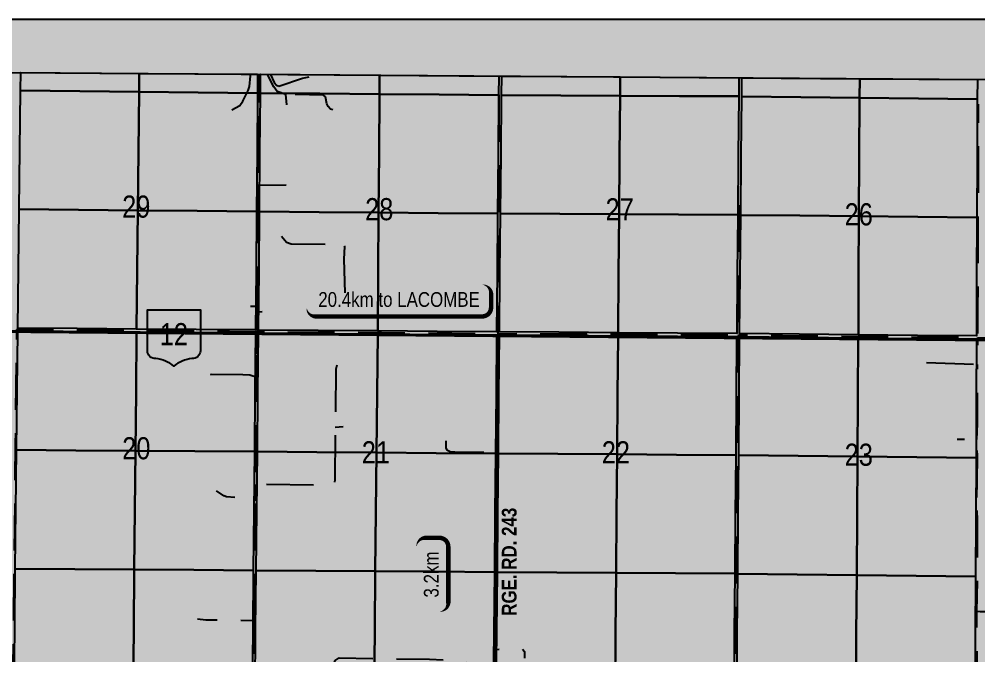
# Model space of a CAD drawing. Extents: x 337584 to 348172, y 5811293 to 5815472.
# Drawn here: x 343700 to 344349, y 5812621 to 5813052 of the extents above; entities that cross this region are included whole.
import ezdxf
from ezdxf.enums import TextEntityAlignment as Align

# ---------------------------------------------------------------- set-up
doc = ezdxf.new("R2010")
doc.units = 0
doc.header["$LTSCALE"] = 5
doc.linetypes.add('DASHED2', pattern=[9.524999999999999, 6.35, -3.175])
for name, color, linetype in [('AUX-LABELS', 1, 'Continuous'), ('D-TXT', 6, 'Continuous'), ('Quarters', 8, 'Continuous'), ('RoadSeg', 57, 'DASHED2'), ('ROUTE-MAP-HWY', 2, 'Continuous'), ('ROUTE-MAP-LABELS', 210, 'Continuous'), ('ROUTE-MAP-ROUTE', 90, 'Continuous'), ('S-7', 6, 'Continuous'), ('Townships', 57, 'Continuous')]:
    doc.layers.add(name, color=color, linetype=linetype)
doc.layers.add('ROUTE-MAP-BACKGROUND-H', color=7, linetype='Continuous', true_color=0xf0ebff)
doc.styles.add('120', font='ARIALN.TTF', dxfattribs={"height": 13})
doc.styles.add('80', font='ARIALN.TTF', dxfattribs={"height": 10})
doc.styles.add('80V', font='ARIALN.TTF', dxfattribs={"oblique": 20.00000000000001, "height": 2})
doc.styles.add('BOLD', font='ARIALNB.TTF')

# ---------------------------------------------------------------- blocks, each defined once
blk = doc.blocks.new('*U474')
h = blk.add_hatch(color=255)
edge = h.paths.add_edge_path()
edge.add_line((-18.99999999999997, -11.5), (18.99999999999997, -11.5))
edge.add_arc((18.99999999999998, -5.499999999999993), 6.000000000000007, 269.9999999999999, 359.9999999999999)
edge.add_line((24.99999999999999, -5.5), (24.99999999999999, 4))
edge.add_arc((18.99999999999998, 3.999999999999993), 6.000000000000007, 6.361109362927026e-14, 90.00000000000007)
edge.add_line((18.99999999999997, 10), (-18.99999999999997, 10))
edge.add_arc((-18.99999999999998, 3.999999999999993), 6.000000000000007, 89.99999999999993, 179.9999999999999)
edge.add_line((-24.99999999999999, 4), (-24.99999999999999, -5.5))
edge.add_arc((-18.99999999999998, -5.499999999999993), 6.000000000000007, 180, 270.0000000000001)
at = {"color": 210, "flags": 128}
blk.add_lwpolyline([(-18.99999999999997, -11.5, 3, 3, 0), (18.99999999999997, -11.5, 3, 3, 0.4142135623730951), (24.99999999999999, -5.5, 3, 3, 0), (24.99999999999999, 4, 3, 0, 0.4142135623730951), (18.99999999999997, 10, 0, 0, 0), (-18.99999999999997, 10, 0, 0, 0.4142135623730951), (-24.99999999999999, 4, 0, 0, 0), (-24.99999999999999, -5.5, 0, 3, 0.4142135623730951)], format="xyseb", close=True, dxfattribs=at)
for points in [[(-160.6351602737979, -40.07652464576904, 0, 7.5, 0), (-3.4e-15, 0, 0, 0, 0)], [(160.1623318738052, -43.44837028344995, 0, 7.5, 0), (-3.4e-15, -3.944304526105059e-31, 0, 0, 0)]]:
    blk.add_lwpolyline(points, format="xyseb", dxfattribs=at)
at = {"color": 210, "style": '80'}
blk.add_attdef('ENTER_TEXT_001', (-35.98567530695772, -4.996589358799454), '', height=10, dxfattribs=at)
blk = doc.blocks.new('*U472')
h = blk.add_hatch(color=255)
edge = h.paths.add_edge_path()
edge.add_line((-56.49999999999998, -11.5), (56.49999999999998, -11.5))
edge.add_arc((56.49999999999999, -5.499999999999993), 6.000000000000007, 269.9999999999999, 359.9999999999999)
edge.add_line((62.49999999999999, -5.5), (62.49999999999999, 4))
edge.add_arc((56.49999999999999, 3.999999999999993), 6.000000000000007, 6.361109362927026e-14, 90.00000000000007)
edge.add_line((56.49999999999998, 10), (-56.49999999999998, 10))
edge.add_arc((-56.49999999999999, 3.999999999999993), 6.000000000000007, 89.99999999999993, 179.9999999999999)
edge.add_line((-62.49999999999999, 4), (-62.49999999999999, -5.5))
edge.add_arc((-56.49999999999999, -5.499999999999993), 6.000000000000007, 180, 270.0000000000001)
at = {"color": 210, "flags": 128}
blk.add_lwpolyline([(-56.49999999999998, -11.5, 3, 3, 0), (56.49999999999998, -11.5, 3, 3, 0.4142135623730951), (62.49999999999999, -5.5, 3, 3, 0), (62.49999999999999, 4, 3, 0, 0.4142135623730951), (56.49999999999998, 10, 0, 0, 0), (-56.49999999999998, 10, 0, 0, 0.4142135623730951), (-62.49999999999999, 4, 0, 0, 0), (-62.49999999999999, -5.5, 0, 3, 0.4142135623730951)], format="xyseb", close=True, dxfattribs=at)
for points in [[(-187.1904557415527, -2.398278095995823, 0, 7.5, 0), (-3.4e-15, 0, 0, 0, 0)], [(66.51519229449049, -22.527293983002, 0, 7.5, 0), (-3.4e-15, -3.944304526105059e-31, 0, 0, 0)]]:
    blk.add_lwpolyline(points, format="xyseb", dxfattribs=at)
at = {"color": 210, "style": '80'}
blk.add_attdef('ENTER_TEXT_001', (-35.98567530695772, -4.996589358799454), '', height=10, dxfattribs=at)
blk = doc.blocks.new('hwy_primary')
h = blk.add_hatch(color=255)
edge = h.paths.add_edge_path()
edge.add_line((-12.55651075217338, -6.465665019121843), (-12.55651075217338, 12.06093235083426))
edge.add_line((-12.55651075217338, 12.06093235083426), (11.38723733709685, 12.06093235083426))
edge.add_line((11.3872373370973, 12.06093235083426), (11.3872373370973, -6.465665021572022))
edge.add_arc((7.745863239457321, -6.323210403470512), 3.644159524111412, 267.0356154126261, 357.75966761743825, ccw=False)
edge.add_arc((9.389805930542025, -25.65009731670352), 15.79425859854451, 96.66228240425568, 129.1626000068807)
edge.add_arc((-10.5590793456181, -25.65009731670352), 15.79425859854473, 50.83739999311933, 83.33771759574431)
edge.add_arc((-8.915136654535672, -6.323210403470512), 3.644159524110878, 182.2403323825618, 272.9643845873739, ccw=False)
at = {"color": 3}
blk.add_lwpolyline([(-12.55651075217338, -6.465665019121843), (-12.55651075217338, 12.06093235083426), (11.3872373370973, 12.06093235083426), (11.3872373370973, -6.465665021572022, -0.4179197440755494), (7.557404830548421, -9.96249358361456, 0.1427676877764801), (-0.5846367075391754, -13.40391020653124, 0.14276768777648), (-8.726678245624498, -9.96249358361456, -0.4179197440755494), (-12.55651075217338, -6.465665021572022)], format="xyb", dxfattribs=at)
at = {"color": 3, "style": '80V', "flags": 8}
blk.add_attdef('HWY', text='', height=10, dxfattribs=at).set_placement((-0.5846367075391754, 1.049219383609852), align=Align.MIDDLE_CENTER)

msp = doc.modelspace()

# ---------------------------------------------------------------- hatches: boundary and pattern name
at = {"layer": 'ROUTE-MAP-BACKGROUND-H'}
h = msp.add_hatch(color=256, dxfattribs=at)
h.dxf.hatch_style = 1
h.paths.add_polyline_path([(343008.4738996201, 5813051.915711164), (345715.9452404576, 5813051.915711164), (345715.9452404576, 5811576.62496681), (343008.4738996201, 5811576.62496681)])

# ---------------------------------------------------------------- linework, layer by layer
at = {"layer": 'Quarters'}
for points in [[(343781.138656273, 5813015.149646756), (343781.1057314859, 5813002.680389841), (343740.9688348957, 5813003.108586324), (343700.8319338732, 5813003.536882403), (343700.943632381, 5813015.736244205)], [(343861.4725544837, 5813014.562033502), (343861.3750656466, 5813001.859151722), (343821.2403523098, 5813002.269772529), (343781.1057314859, 5813002.680389841), (343781.138656273, 5813015.149646756)], [(343944.0510499913, 5813013.958001825), (343944.0217549886, 5813001.121868816), (343903.7026061438, 5813001.481553435), (343863.3834518802, 5813001.84133725), (343863.4814462428, 5813014.547339184)], [(344024.8507636122, 5813013.366981292), (344024.7497563637, 5813000.404977706), (343984.3857600238, 5813000.763423657), (343944.0217549886, 5813001.121868816), (343944.0510499913, 5813013.958001825)], [(344107.1219110062, 5813012.76519777), (344107.1104844825, 5813000.004357983), (344066.9340642425, 5813000.199321177), (344026.7576393379, 5813000.394382634), (344026.8584285945, 5813013.352295954)], [(344187.5112726183, 5813012.17717881), (344187.4923989655, 5812999.630253403), (344147.3014440953, 5812999.817256607), (344107.1104844825, 5813000.004357983), (344107.1219110062, 5813012.76519777)], [(344269.3831812576, 5813011.578315561), (344269.3185743912, 5812998.664197889), (344229.4136156957, 5812999.135097141), (344189.5085508021, 5812999.605999169), (344189.5275249324, 5813012.162430654)], [(344349.191258305, 5813010.994548487), (344349.0689146876, 5812997.724906095), (344309.1937460602, 5812998.19450218), (344269.3185743912, 5812998.664197889), (344269.3831812576, 5813011.578315561)], [(343780.7020783274, 5812962.509682263), (343780.2985358296, 5812922.339072133), (343740.1074120389, 5812922.711363066), (343699.9163834713, 5812923.083750248), (343700.3741531789, 5812963.310266235), (343700.8319338732, 5813003.536882403), (343740.9688348957, 5813003.108586324), (343781.1057314859, 5813002.680389841)], [(343861.0643146809, 5812961.729567334), (343860.7536771973, 5812921.600180907), (343820.5261589694, 5812921.969575376), (343780.2985358296, 5812922.339072133), (343780.7020783274, 5812962.509682263), (343781.1057314859, 5813002.680389841), (343821.2403523098, 5813002.269772529), (343861.3750656466, 5813001.859151722)], [(343943.7268435757, 5812961.013137997), (343943.4320425016, 5812920.904505244), (343903.0981752036, 5812921.244008111), (343862.7644023582, 5812921.58360705), (343863.0739218815, 5812961.712421645), (343863.3834518802, 5813001.84133725), (343903.7026061438, 5813001.481553435), (343944.0217549886, 5813001.121868816)], [(344024.3750112918, 5812960.306689835), (344024.0002795625, 5812920.208602618), (343983.7161136735, 5812920.556505891), (343943.4320425016, 5812920.904505244), (343943.7268435757, 5812961.013137997), (343944.0217549886, 5813001.121868816), (343984.3857600238, 5813000.763423657), (344024.7497563637, 5813000.404977706)], [(344106.7600184586, 5812959.862128058), (344106.4096659782, 5812919.720095906), (344066.2101208614, 5812919.957470419), (344026.0106709074, 5812920.1949404), (344026.3841484479, 5812960.294561177), (344026.7576393379, 5813000.394382634), (344066.9340642425, 5813000.199321177), (344107.1104844825, 5813000.004357983)], [(344187.1475656602, 5812959.429733559), (344186.8028431839, 5812919.229311569), (344146.6062584911, 5812919.474704464), (344106.4096659782, 5812919.720095906), (344106.7600184586, 5812959.862128058), (344107.1104844825, 5813000.004357983), (344147.3014440953, 5812999.817256607), (344187.4923989655, 5812999.630253403)], [(344269.0972335417, 5812958.507278305), (344268.8760032937, 5812918.350457257), (344228.8445901152, 5812918.779052007), (344188.8130730742, 5812919.207749258), (344189.1607580438, 5812959.406875266), (344189.5085508021, 5812999.605999169), (344229.4136156957, 5812999.135097141), (344269.3185743912, 5812998.664197889)], [(344348.9195731817, 5812957.609540938), (344348.7702420935, 5812917.494277745), (344308.8231743991, 5812917.922316282), (344268.8760032937, 5812918.350457257), (344269.0972335417, 5812958.507278305), (344269.3185743912, 5812998.664197889), (344309.1937460602, 5812998.19450218), (344349.0689146876, 5812997.724906095)], [(343779.8903287646, 5812882.139786514), (343779.4822325312, 5812841.94059832), (343739.2549947529, 5812842.253731824), (343699.0277520137, 5812842.56696431), (343699.472062154, 5812882.82530716), (343699.9163834713, 5812923.083750248), (343740.1074120389, 5812922.711363066), (343780.2985358296, 5812922.339072133)], [(343860.4267726885, 5812881.448875519), (343860.0999757291, 5812841.297568046), (343819.791158332, 5812841.619082144), (343779.4822325312, 5812841.94059832), (343779.8903287646, 5812882.139786514), (343780.2985358296, 5812922.339072133), (343820.5261589694, 5812921.969575376), (343860.7536771973, 5812921.600180907)], [(343943.1469940291, 5812880.790574977), (343942.8619590037, 5812840.676845847), (343902.4846122385, 5812840.978227726), (343862.1072566663, 5812841.279608528), (343862.43577422, 5812881.431558865), (343862.7644023582, 5812921.58360705), (343903.0981752036, 5812921.244008111), (343943.4320425016, 5812920.904505244)], [(344023.6777390536, 5812880.128745029), (344023.3552087745, 5812840.048988414), (343983.1086379243, 5812840.362916131), (343942.8619590037, 5812840.676845847), (343943.1469940291, 5812880.790574977), (343943.4320425016, 5812920.904505244), (343983.7161136735, 5812920.556505891), (344024.0002795625, 5812920.208602618)], [(344106.0546832021, 5812879.580206522), (344105.6998109442, 5812839.440414911), (344065.5296967882, 5812839.737517607), (344025.3596779386, 5812840.034716094), (344025.6851193231, 5812880.114779287), (344026.0106709074, 5812920.1949404), (344066.2101208614, 5812919.957470419), (344106.4096659782, 5812919.720095906)], [(344186.4278355325, 5812879.029709375), (344186.052841784, 5812838.83030787), (344145.8763786957, 5812839.135310459), (344105.6998109442, 5812839.440414911), (344106.0546832021, 5812879.580206522), (344106.4096659782, 5812919.720095906), (344146.6062584911, 5812919.474704464), (344186.8028431839, 5812919.229311569)], [(344268.6747338805, 5812878.17192021), (344268.4735721702, 5812837.993381846), (344228.2687394934, 5812838.401507106), (344188.0639019749, 5812838.809731754), (344188.4383836394, 5812879.008743159), (344188.8130730742, 5812919.207749258), (344228.8445901152, 5812918.779052007), (344268.8760032937, 5812918.350457257)], [(344348.6411112876, 5812877.371800206), (344348.5119909524, 5812837.249424745), (344308.4927850039, 5812837.621403694), (344268.4735721702, 5812837.993381846), (344268.6747338805, 5812878.17192021), (344268.8760032937, 5812918.350457257), (344308.8231743991, 5812917.922316282), (344348.7702420935, 5812917.494277745)], [(343779.067239916, 5812799.689356107), (343778.6734535241, 5812759.449910951), (343738.4047775294, 5812759.739464385), (343698.1361963004, 5812760.029113648), (343698.5717056023, 5812800.29162472), (343699.0072261217, 5812840.554236085), (343739.2340842589, 5812840.241520971), (343779.4610374061, 5812839.928901808)], [(343859.6769516395, 5812799.071912175), (343859.2761362037, 5812758.861414161), (343818.97479907, 5812759.155663119), (343778.6734535241, 5812759.449910951), (343779.067239916, 5812799.689356107), (343779.4610374061, 5812839.928901808), (343819.7695088642, 5812839.605603734), (343860.077874955, 5812839.282407703)], [(343942.4376217466, 5812798.444258742), (343942.0317548485, 5812758.232234967), (343901.6596959682, 5812758.539638116), (343861.2877282638, 5812758.847037192), (343861.6886283993, 5812799.057026937), (343862.0896424757, 5812839.267214132), (343902.4665769532, 5812838.961849099), (343942.8436025967, 5812838.656479971)], [(344022.9778769623, 5812797.838816765), (344022.6221229684, 5812757.636195873), (343982.326941583, 5812757.934166018), (343942.0317548485, 5812758.232234967), (343942.4376217466, 5812798.444258742), (343942.8436025967, 5812838.656479971), (343983.0886762601, 5812838.349008235), (344023.3337418293, 5812838.04153542)], [(344105.3434742059, 5812797.249550258), (344105.0048980787, 5812757.069042798), (344064.819048052, 5812757.345389276), (344024.6332932295, 5812757.621831427), (344024.984748497, 5812797.824577298), (344025.3364115741, 5812838.027317957), (344065.5091902184, 5812837.728740361), (344105.6820611209, 5812837.430158609)], [(344185.7058370988, 5812796.663500696), (344185.382242382, 5812756.508569685), (344145.19362412, 5812756.788805356), (344105.0048980787, 5812757.069042798), (344105.3434742059, 5812797.249550258), (344105.6820611209, 5812837.430158609), (344145.8558056365, 5812837.124344703), (344186.0295424362, 5812836.818529677)], [(344268.1850035214, 5812795.800319953), (344267.9063732708, 5812755.610426733), (344227.649826963, 5812756.048716052), (344187.3932724857, 5812756.487004949), (344187.71949958, 5812796.642951375), (344188.0458372997, 5812836.798995763), (344228.25479489, 5812836.394653881), (344268.4637445806, 5812835.990311399)], [(344348.2268741448, 5812754.755095599), (344308.0665775522, 5812755.182762932), (344267.9063732708, 5812755.610426733), (344268.1850035214, 5812795.800319953), (344268.4637445806, 5812835.990311399), (344308.4848385708, 5812835.614379288), (344348.5059286972, 5812835.238546343), (344348.3663943405, 5812794.996719979)], [(343778.280620333, 5812719.208636576), (343777.8879951749, 5812678.967356716), (343737.593531209, 5812679.234661543), (343697.2990618816, 5812679.50206514), (343697.7175750011, 5812719.765590702), (343698.1361963004, 5812760.029113648), (343738.4047775294, 5812759.739464385), (343778.6734535241, 5812759.449910951)], [(343858.8855768648, 5812718.642400905), (343858.4950285315, 5812678.423488221), (343818.1915145593, 5812678.695373082), (343777.8879951749, 5812678.967356716), (343778.280620333, 5812719.208636576), (343778.6734535241, 5812759.449910951), (343818.97479907, 5812759.155663119), (343859.2761362037, 5812758.861414161)], [(343941.6055966087, 5812718.040439139), (343941.1795491946, 5812677.848740662), (343900.8416867158, 5812678.128874425), (343860.5039186087, 5812678.409103929), (343860.8957694641, 5812718.628071776), (343861.2877282638, 5812758.847037192), (343901.6596959682, 5812758.539638116), (343942.0317548485, 5812758.232234967)], [(344022.2771189099, 5812717.434750949), (344021.9323226731, 5812677.233300852), (343981.5559903362, 5812677.541019775), (343941.1795491946, 5812677.848740662), (343941.6055966087, 5812718.040439139), (343942.0317548485, 5812758.232234967), (343982.326941583, 5812757.934166018), (344022.6221229684, 5812757.636195873)], [(344104.6704344474, 5812716.88861193), (344104.3360815891, 5812676.708278961), (344064.1392127076, 5812676.964331727), (344023.942438952, 5812677.220480066), (344024.2878106507, 5812717.421106836), (344024.6332932295, 5812757.621831427), (344064.819048052, 5812757.345389276), (344105.0048980787, 5812757.069042798)], [(344185.061257398, 5812716.350358916), (344184.7402861339, 5812676.192349139), (344144.5381862982, 5812676.450264744), (344104.3360815891, 5812676.708278961), (344104.6704344474, 5812716.88861193), (344105.0048980787, 5812757.069042798), (344145.19362412, 5812756.788805356), (344185.382242382, 5812756.508569685)], [(344267.6284022446, 5812715.425517959), (344267.350638952, 5812675.24060444), (344227.0510667283, 5812675.705197074), (344186.7514891191, 5812676.169889412), (344187.0723754573, 5812716.328396671), (344187.3932724857, 5812756.487004949), (344227.649826963, 5812756.048716052), (344267.9063732708, 5812755.610426733)], [(344348.2268741448, 5812754.755095599), (344348.0824216314, 5812714.528731816), (344347.9381770827, 5812674.302364009), (344307.6443622267, 5812674.771485866), (344267.350638952, 5812675.24060444), (344267.6284022446, 5812715.425517959), (344267.9063732708, 5812755.610426733), (344308.0665775522, 5812755.182762932)], [(343777.497000518, 5812638.640975845), (343777.106117429, 5812598.314692498), (343736.7848629991, 5812598.559678329), (343696.4636030434, 5812598.804762779), (343696.8812766188, 5812639.153365294), (343697.2990618816, 5812679.50206514), (343737.593531209, 5812679.234661543), (343777.8879951749, 5812678.967356716)], [(343858.131993497, 5812638.118390118), (343857.7690699194, 5812597.813389685), (343817.4375964654, 5812598.063991777), (343777.106117429, 5812598.314692498), (343777.497000518, 5812638.640975845), (343777.8879951749, 5812678.967356716), (343818.1915145593, 5812678.695373082), (343858.4950285315, 5812678.423488221)], [(343940.7922994817, 5812637.593228688), (343940.4051609581, 5812597.337814281), (343900.0908650797, 5812597.570088186), (343859.7766636795, 5812597.802457584), (343860.1402354204, 5812638.105731912), (343860.5039186087, 5812678.409103929), (343900.8416867158, 5812678.128874425), (343941.1795491946, 5812677.848740662)], [(344021.5108193578, 5812637.029574791), (344021.0894269522, 5812596.825946127), (343980.7473482752, 5812597.081879352), (343940.4051609581, 5812597.337814281), (343940.7922994817, 5812637.593228688), (343941.1795491946, 5812677.848740662), (343981.5559903362, 5812677.541019775), (344021.9323226731, 5812677.233300852)], [(344103.9748901406, 5812636.493940206), (344103.6138096632, 5812596.279699199), (344063.3571562758, 5812596.547254391), (344023.1003947081, 5812596.81481133), (344023.5213598625, 5812637.01754701), (344023.942438952, 5812677.220480066), (344064.1392127076, 5812676.964331727), (344104.3360815891, 5812676.708278961)], [(344184.4413960732, 5812635.970333882), (344184.1425170631, 5812595.748419759), (344143.8781159914, 5812596.014011678), (344103.6138096632, 5812596.279699199), (344103.9748901406, 5812636.493940206), (344104.3360815891, 5812676.708278961), (344144.5381862982, 5812676.450264744), (344184.7402861339, 5812676.192349139)], [(344267.107160251, 5812635.080668141), (344266.863695298, 5812594.92093326), (344226.5084516521, 5812595.324761007), (344186.1530993013, 5812595.728591193), (344186.4522387068, 5812635.949191251), (344186.7514891191, 5812676.169889412), (344227.0510667283, 5812675.705197074), (344267.350638952, 5812675.24060444)], [(344347.732533142, 5812634.202331902), (344347.5269995683, 5812594.102398426), (344307.195350224, 5812594.511616159), (344266.863695298, 5812594.92093326), (344267.107160251, 5812635.080668141), (344267.350638952, 5812675.24060444), (344307.6443622267, 5812674.771485866), (344347.9381770827, 5812674.302364009)]]:
    msp.add_lwpolyline(points, close=True, dxfattribs=at)
at = {"layer": 'RoadSeg'}
for p, q in [((343880.8838987205, 5812939.474550546), (343861.8735153153, 5812939.314598523)), ((343861.3901125988, 5812853.62406808), (343861.4174560282, 5812857.23082416)), ((343914.0873041234, 5812775.527151869), (343919.3787536393, 5812775.859605154))]:
    msp.add_line(p, q, dxfattribs=at)
at = {"layer": 'RoadSeg', "flags": 128}
for points in [[(343920.7054006028, 5812866.581303112), (343920.0371858685, 5812889.261896225), (343920.5216192182, 5812897.873278094), (343919.7922893405, 5812899.054902297), (343920.9914373883, 5812899.085089557), (343919.7922893405, 5812899.054902297), (343884.0860368705, 5812899.459748275), (343880.9584972551, 5812900.581240932), (343876.7316338604, 5812905.674782763), (343873.9933696914, 5812907.205728118), (343861.640857982, 5812907.744553179), (343861.780531192, 5812925.800569304), (343861.8735153153, 5812939.314598523), (343862.0129755883, 5812955.061617432), (343862.1758357098, 5812972.554659357), (343862.25639323, 5812980.259577543), (343862.5136022444, 5813011.830562331), (343862.5083367146, 5813014.55445713), (343862.5136022444, 5813011.830562331), (343862.25639323, 5812980.259577543), (343862.1758357098, 5812972.554659357), (343862.0129755883, 5812955.061617432), (343861.8735153153, 5812939.314598523), (343861.780531192, 5812925.800569304), (343861.640857982, 5812907.744553179), (343861.4913897887, 5812881.422475656), (343861.4196014998, 5812873.299293797), (343861.393229712, 5812865.001113091), (343861.4174560282, 5812857.23082416), (343847.4530798273, 5812857.0471068), (343844.0385010646, 5812857.66182452), (343842.3021114351, 5812859.117821885)], [(343844.0113397355, 5812990.444485432), (343849.3372603736, 5812993.378473318), (343851.463194644, 5812996.330370175), (343854.9801969869, 5813003.618394727), (343855.9141682339, 5813006.241037898), (343856.5333471096, 5813013.455413024), (343856.8675978205, 5813014.595717082)], [(343881.3212371991, 5812993.879348772), (343880.5440064602, 5813000.958522826), (343874.6953350315, 5813002.912388558), (343872.514507076, 5813006.157132992), (343868.1873636286, 5813014.512917111)], [(343870.2056811612, 5813014.49815385), (343872.7443000275, 5813008.962511236), (343874.1883663756, 5813007.198722761), (343875.9070346826, 5813006.442568329), (343891.7671413652, 5813011.938891186), (343903.1845370979, 5813014.256925507)], [(344187.7609564787, 5812925.939249006), (344187.7476103342, 5812919.685351939), (344187.696148184, 5812906.427002865), (344187.5947331816, 5812870.18507691), (344187.4937586838, 5812854.363457991), (344187.3573385614, 5812846.230865645), (344187.2372155391, 5812837.92019461), (344170.4175256076, 5812837.91712596), (344111.5541406283, 5812838.242880604), (344040.3414464825, 5812838.643923054), (344024.5481648339, 5812838.56538217), (344024.4821322411, 5812841.774683389), (344024.5150227468, 5812849.45100678), (344024.6262028755, 5812862.326363944), (344024.6829364264, 5812876.715899922), (344024.6583944865, 5812895.970971003), (344024.9216952029, 5812912.14843447), (344025.1481106851, 5812929.402833148), (344025.0997937368, 5812944.662986054), (344025.0257664318, 5812962.307965721), (344025.0704253079, 5812979.504883801), (344025.1511298939, 5812994.586058279), (344025.180730744, 5813004.896182888), (344025.2220032968, 5813013.364265804)], [(343912.4027922708, 5812990.457988285), (343910.891451811, 5812990.920897007), (343909.3454526637, 5812992.781064637), (343908.3979140075, 5812994.657434336), (343907.4809527467, 5812999.334164717), (343906.1545922975, 5813000.400619741), (343880.5440064602, 5813000.958522826)], [(344201.2342319042, 5812448.961421554), (344183.8399943237, 5812448.825110009), (344184.2986748595, 5812514.328577204), (344184.7959983821, 5812564.710173997), (344185.2875965154, 5812616.552185044), (344185.8071092357, 5812678.676434372), (344186.2613415889, 5812737.584713122), (344186.7466344066, 5812790.602508828), (344187.0920439658, 5812825.368836749), (344187.2372155391, 5812837.92019461), (344217.0238398636, 5812837.543616975), (344335.0537719883, 5812836.462908265), (344349.5284457926, 5812836.211885484), (344349.4856260998, 5812842.688577766), (344349.5127336117, 5812856.008164953), (344349.5922675564, 5812874.340086645), (344349.6764180757, 5812909.211615866), (344349.8786399055, 5812953.214637047), (344349.9674874163, 5812980.013760128), (344349.9320021259, 5812993.58074389), (344349.8972064284, 5812994.298374267)], [(343861.0595513655, 5812824.964486893), (343861.1578564082, 5812833.010697977), (343861.4191374597, 5812839.988916849), (343861.2988474364, 5812841.613784723), (343861.3263186471, 5812845.806687851), (343861.3901125988, 5812853.62406808), (343869.7221638871, 5812854.205353699), (343871.7953843382, 5812855.256972899), (343874.3360017153, 5812857.620492386)], [(344023.4888221424, 5812758.969642315), (344024.0232184549, 5812780.929590987), (344024.369395188, 5812820.636614979), (344024.5481648339, 5812838.56538217), (343927.854180048, 5812839.538758561), (343861.4191374597, 5812839.988916849), (343842.3374656744, 5812840.298460087), (343783.1453139968, 5812840.815417703), (343723.0881797424, 5812841.329174766), (343698.1265152027, 5812841.545984333), (343698.0013815974, 5812829.850679814), (343697.6065955696, 5812803.187987354), (343697.2946538786, 5812764.990596291), (343696.5075755831, 5812689.42591093), (343695.6360265381, 5812614.837473158), (343694.9985196863, 5812535.227536471), (343694.8657445834, 5812523.185327933), (343694.493010275, 5812516.956662049), (343858.1323244818, 5812515.974697663), (343858.2270086378, 5812518.285126715), (343858.1417892916, 5812523.07510484), (343858.3740048663, 5812545.912851054), (343858.7323799288, 5812579.250140081), (343859.2023235981, 5812612.922409923), (343859.2825391866, 5812644.270035515), (343826.3771260483, 5812644.645236834), (343820.7589664959, 5812645.40425803)], [(344314.7427239344, 5812819.259194233), (344349.2719676875, 5812817.92464827), (344349.2872305232, 5812823.429956643), (344349.3645824032, 5812828.508834815), (344349.5284457926, 5812836.211885484), (344403.5867948358, 5812835.569024216), (344443.5738094299, 5812834.967976772)], [(343915.0347647827, 5812817.545065274), (343914.4030323892, 5812814.829739021), (343914.0873041234, 5812775.527151869), (343913.7847764441, 5812739.723558282), (343913.3649643065, 5812736.513772736), (343911.1766669904, 5812736.059071056), (343860.0703652797, 5812736.577801408), (343860.2148559554, 5812744.297733114), (343860.5000254567, 5812771.676365405), (343860.7732173798, 5812793.945496196), (343860.9573365878, 5812809.437408967), (343861.030599176, 5812817.08787091), (343861.0595513655, 5812824.964486893), (343847.2554501714, 5812825.046350805)], [(344348.8475208232, 5812767.019883711), (344349.1912223202, 5812777.658943192), (344349.2122178854, 5812787.373904342), (344349.319058597, 5812807.121445835), (344349.2719676875, 5812817.92464827)], [(343860.9573365878, 5812809.437408967), (343858.2329514189, 5812809.922808683), (343856.1140539062, 5812810.670108605), (343851.4075608069, 5812810.951864044), (343830.5055852003, 5812811.12800314), (343827.9179654336, 5812810.663684948)], [(344022.5270202311, 5812624.830888183), (344022.7561532842, 5812652.219775168), (344022.9643773009, 5812671.294967636), (344023.0552811587, 5812681.984935195), (344023.2976112533, 5812706.088228148), (344023.6013662208, 5812739.569315965), (344023.4888221424, 5812758.969642315), (344018.3082712946, 5812758.240335391), (343998.4104653219, 5812758.241057152), (343991.9999591522, 5812758.680869584), (343990.1765297523, 5812759.63540701), (343989.1348416571, 5812761.308815188), (343989.4839683694, 5812771.316043742)], [(344348.7298608763, 5812727.822194885), (344349.0845420529, 5812738.105262876), (344349.1692502789, 5812756.417095997), (344348.8475208232, 5812767.019883711), (344335.3477897134, 5812767.082402612)], [(343859.8480818448, 5812725.473988029), (343860.093255177, 5812728.803088918), (343860.1273327906, 5812732.567719997), (343860.0703652797, 5812736.577801408)], [(343859.2825391866, 5812644.270035515), (343859.6078257658, 5812660.155583858), (343859.9537967168, 5812710.429021572), (343859.8480818448, 5812725.473988029), (343848.1971973474, 5812727.582103559), (343840.4798588554, 5812728.288396358), (343838.5643629471, 5812728.940631732), (343833.6773052861, 5812732.417278272)], [(344399.4983735154, 5812688.899125732), (344399.468988326, 5812690.098290808), (344399.5559091108, 5812724.302300584), (344398.3128630948, 5812724.264577545), (344384.7706476087, 5812726.025458528), (344348.7298608763, 5812727.822194885), (344348.9583743811, 5812712.56218525), (344348.9003703166, 5812696.218769041), (344348.876121972, 5812673.261945358), (344348.8662782396, 5812660.609588835), (344348.5687360569, 5812650.42732276), (344348.6641356158, 5812618.565340428), (344348.3820693297, 5812601.406119282), (344347.3630210977, 5812590.060224227), (344346.2952116854, 5812581.339487015), (344346.0220162122, 5812576.153065911), (344346.1234105306, 5812570.884932508), (344346.8474972014, 5812563.4946025), (344347.2181333124, 5812557.770719032), (344347.4232043532, 5812546.889657691), (344347.8247809347, 5812526.456684637), (344347.9159701394, 5812512.828214203), (344346.798678142, 5812333.922380075), (344346.129276584, 5812288.810966828), (344321.4372845295, 5812292.591307109)], [(344376.7855126445, 5812649.635162801), (344372.768126299, 5812650.333942847), (344361.4714360514, 5812650.250607194), (344351.0693429818, 5812650.390091203), (344348.5687360569, 5812650.42732276)], [(343913.2889210801, 5812611.826679599), (343913.3013625745, 5812615.326763812), (343913.9532636203, 5812617.243341476), (343916.7062439522, 5812619.111526524), (343977.9200467551, 5812618.245841833), (343992.9364971541, 5812617.52185787), (344006.5915639863, 5812615.264378991), (344022.2920222268, 5812615.157540209), (344022.4914670539, 5812622.16851081), (344022.5270202311, 5812624.830888183), (344040.7356715645, 5812625.318535223), (344042.1820703803, 5812623.455180583), (344042.1945356479, 5812618.955032789)]]:
    msp.add_lwpolyline(points, dxfattribs=at)
at = {"layer": 'ROUTE-MAP-BACKGROUND-H'}
msp.add_lwpolyline([(343008.4738996201, 5813051.915711164), (345715.9452404576, 5813051.915711164), (345715.9452404576, 5811576.62496681), (343008.4738996201, 5811576.62496681)], close=True, dxfattribs=at)
at = {"layer": 'ROUTE-MAP-HWY', "const_width": 1.999128614934635, "flags": 128}
msp.add_lwpolyline([(344541.6907884161, 5812830.089143611), (344527.6409903131, 5812833.045987669), (343094.1758287408, 5812845.452505637)], dxfattribs=at)
at = {"layer": 'ROUTE-MAP-ROUTE', "const_width": 1.999564519999995, "flags": 128}
msp.add_lwpolyline([(344076.4113429718, 5812534.713106801), (344080.9771214661, 5812534.679555348), (344080.0957282541, 5812530.91549524), (344079.894428785, 5812515.012367018), (344021.1525885892, 5812515.368104941), (344024.2734645341, 5812836.369925997)], dxfattribs=at)
at = {"layer": 'Townships'}
msp.add_lwpolyline([(343534.8709906633, 5813016.951005197), (344512.4208414514, 5813009.800583441), (344512.3231806773, 5812995.2900672), (344511.77750718, 5812914.866392618), (344511.2304183096, 5812834.487295652), (344511.216770021, 5812832.47697336), (344510.6196689135, 5812752.117004778), (344510.0218596463, 5812671.788784729), (344509.4049987675, 5812591.471154108), (344508.8355204122, 5812511.131472193), (344508.8211490117, 5812509.119173259), (344508.2149903706, 5812428.719882614), (344507.6404226093, 5812349.606663815), (344507.0470038549, 5812269.741703295), (344506.4534121912, 5812189.876744426)], dxfattribs=at)

# ---------------------------------------------------------------- block references
at = {"layer": 'AUX-LABELS'}
ref = msp.add_blockref('hwy_primary', (343805.5981454863, 5812836.894966733), dxfattribs=dict(at, xscale=1.499673390000001, yscale=1.499673390000001, zscale=1.499673390000001))
ref.add_attrib('HWY', '12', dxfattribs={"layer": '0', "color": 240, "height": 14.99673390000001, "style": '80V', "flags": 8}).set_placement((343804.7213813731, 5812838.468453122), align=Align.MIDDLE_CENTER)
at = {"layer": 'ROUTE-MAP-LABELS'}
ref = msp.add_blockref('*U472', (343957.148488852, 5812861.97080182), dxfattribs=dict(at, xscale=0.9995643074673187, yscale=0.9995643074673187, zscale=0.9995643074673187))
ref.add_attrib('ENTER_TEXT_001', '20.4km to LACOMBE', (343902.5610956352, 5812856.969571128), dxfattribs={"layer": '0', "color": 210, "height": 9.995643074673174, "style": '80'})
ref = msp.add_blockref('*U474', (343979.1690681937, 5812675.457018468), dxfattribs=dict(at, xscale=0.9995643074673187, yscale=0.9995643074673187, zscale=0.9995643074673187, rotation=90))
ref.add_attrib('ENTER_TEXT_001', '3.2km', (343984.102115782, 5812660.003317903), dxfattribs={"layer": '0', "color": 210, "height": 9.995643074673175, "rotation": 90.00000000000001, "style": '80'})

# ---------------------------------------------------------------- texts
at = {"layer": 'D-TXT', "style": 'BOLD'}
msp.add_text('RGE. RD. 243', height=9.995643074673172, rotation=89.99380928728051, dxfattribs=at).set_placement((344036.8992388303, 5812684.246830392), align=Align.CENTER)
at = {"layer": 'S-7', "style": '120'}
for s, p in [('29', (343769.7085494514, 5812917.411407406)), ('28', (343934.3269413307, 5812915.66747578)), ('27', (344097.2224818727, 5812915.539632356)), ('26', (344259.2259070846, 5812912.179595733)), ('20', (343769.7443455459, 5812753.664355923)), ('21', (343932.0420704532, 5812750.920598435)), ('22', (344094.6535677742, 5812750.920615159)), ('23', (344259.2259216054, 5812749.304526808))]:
    msp.add_text(s, height=14.9934646120098, dxfattribs=at).set_placement(p)

doc.saveas('drawing.dxf')
